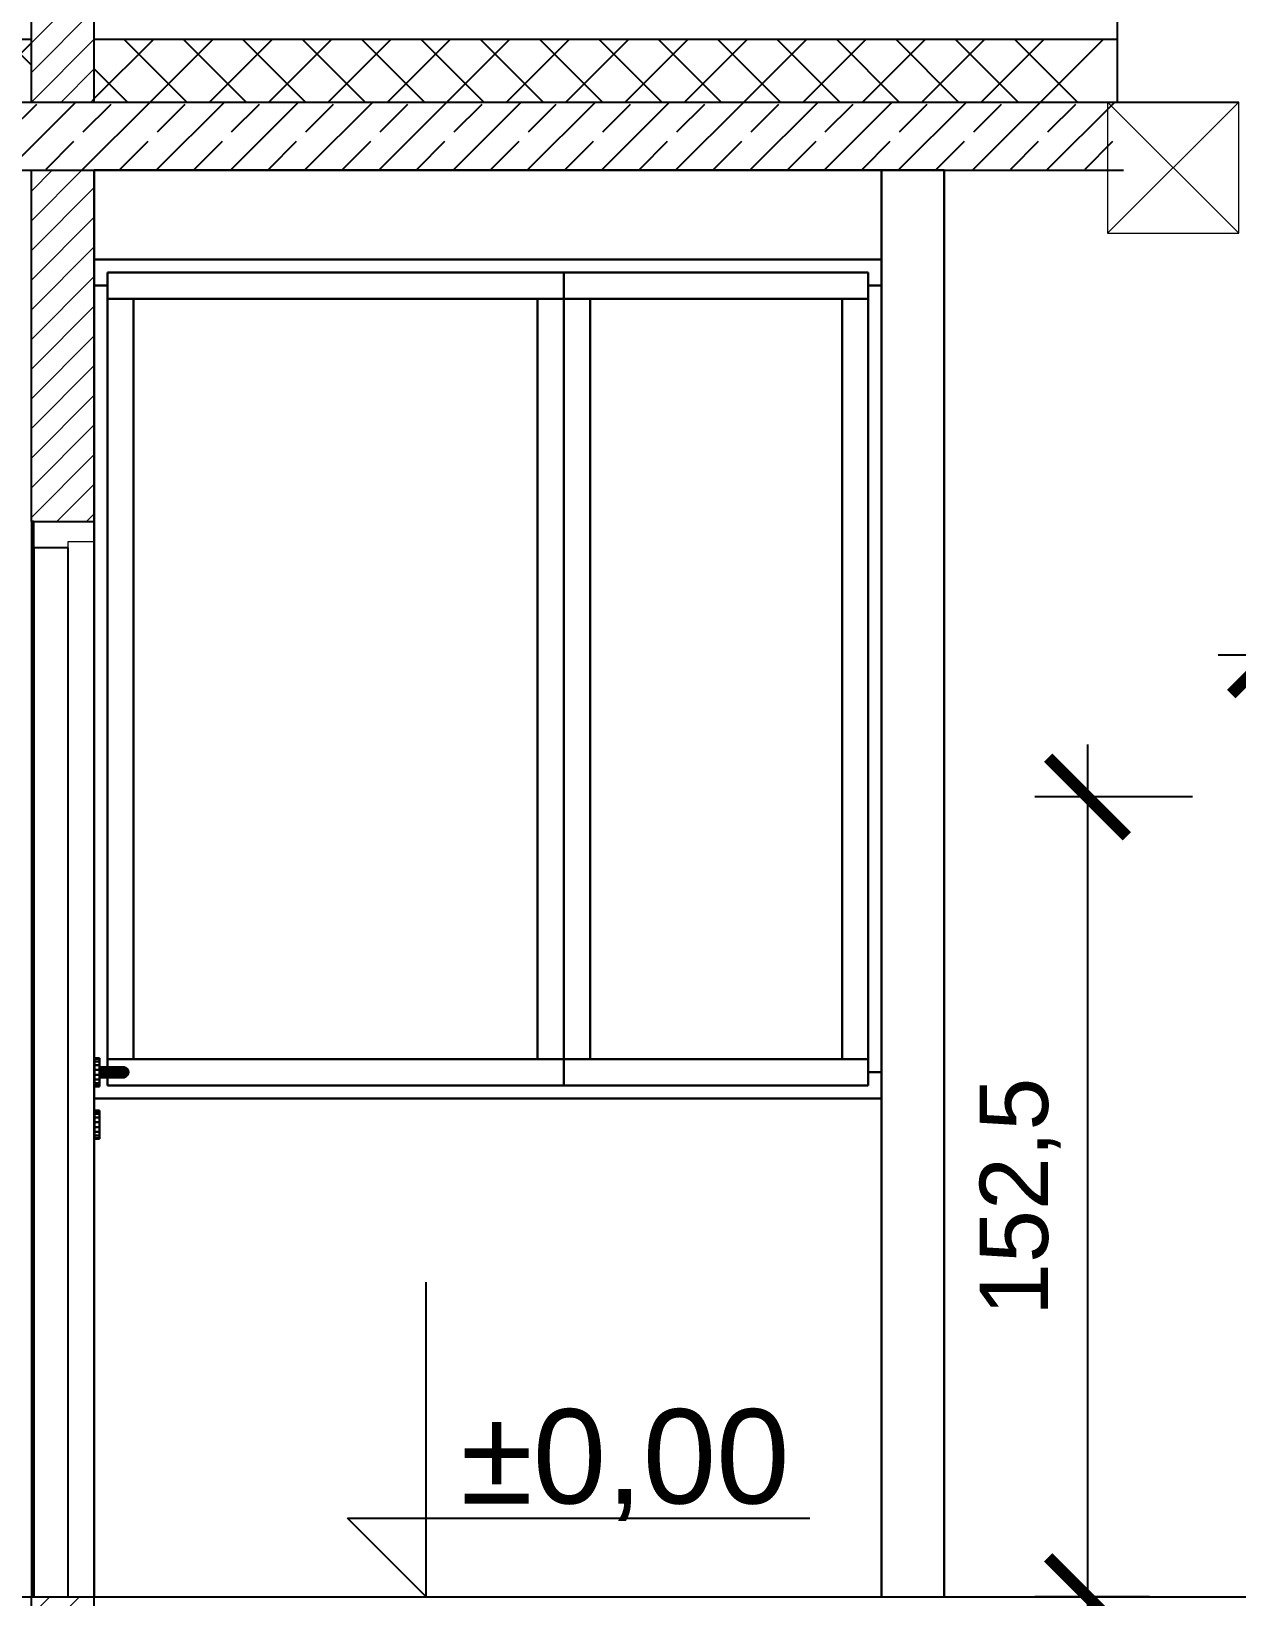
# Model space of a CAD drawing. Header units: millimetres. Extents: x 4647 to 73915, y -13612 to -8141.
# Drawn here: x 12112 to 12341.7, y -11073.6 to -10775.1 of the extents above; entities that cross this region are included whole.
import ezdxf

# ---------------------------------------------------------------- set-up
doc = ezdxf.new("R2010")
doc.units = ezdxf.units.MM
doc.layers.add('a_wymiary', color=250, linetype='Continuous', lineweight=9)
for name, color, linetype in [('Drzwi ArchiCAD', 7, 'Continuous'), ('Konstrukcja - Ściany', 7, 'Continuous'), ('Konstrukcja - Ściany zew', 7, 'Continuous'), ('Okna ArchiCADa', 7, 'Continuous'), ('Structural - Bearing', 7, 'Continuous'), ('WIDOK', 7, 'Continuous'), ('Wymiarowanie - Ogólne', 7, 'Continuous')]:
    doc.layers.add(name, color=color, linetype=linetype)
doc.styles.add('GENERATED_STYLE_4', font='arial.ttf')
doc.styles.get("Standard").update_dxf_attribs({"font": 'arial.ttf'})
doc.dimstyles.new('1-100', dxfattribs={"dimtxt": 13, "dimasz": 15, "dimexe": 10, "dimexo": 20, "dimgap": 5, "dimtad": 1, "dimdec": 1, "dimrnd": 0.5, "dimtxsty": 'Standard', "dimblk": 'ARCHTICK', "dimcen": 0.09, "dimdle": 10, "dimadec": 0, "dimazin": 0, "dimtfac": 1, "dimtdec": 1, "dimtofl": 0, "dimtmove": 0, "dimatfit": 3, "dimfxl": 10, "dimfxlon": 1, "dimtolj": 1, "dimtzin": 0, "dimarcsym": 0})

# ---------------------------------------------------------------- blocks, each defined once
blk = doc.blocks.new('_ArchTick')
at = {"color": 0, "linetype": 'ByBlock', "const_width": 0.15}
blk.add_lwpolyline([(-0.5, -0.5), (0.5, 0.5)], dxfattribs=at)
blk = doc.blocks.new('*D829')
at = {"layer": 'a_wymiary', "color": 0, "lineweight": -2, "transparency": 16777216}
for p, q in [((12085.06, -10776.57), (12085.06, -10734.3)), ((12091.98, -10776.57), (12075.06, -10776.57)), ((12085.06, -10798.57), (12085.06, -10776.57)), ((12091.98, -10788.57), (12075.06, -10788.57))]:
    blk.add_line(p, q, dxfattribs=at)
at = {"layer": 'DEFPOINTS', "color": 0, "transparency": 16777216}
for p in [(12085.06, -10776.57), (12111.98, -10776.57), (12111.98, -10788.57)]:
    blk.add_point(p, dxfattribs=at)
at = {"layer": 'a_wymiary', "color": 0, "lineweight": -2, "transparency": 16777216, "xscale": 15, "yscale": 15, "zscale": 15}
for p, rotation in [((12085.06, -10776.57), 90), ((12085.06, -10788.57), 270)]:
    blk.add_blockref('_ArchTick', p, dxfattribs=dict(at, rotation=rotation))
at = {"layer": 'a_wymiary', "color": 0, "transparency": 16777216, "insert": (12073.53, -10747.94), "char_height": 13, "attachment_point": 5, "rotation": 90}
blk.add_mtext('\\A1;12', dxfattribs=at)
blk = doc.blocks.new('*D830')
at = {"layer": 'a_wymiary', "color": 0, "lineweight": -2, "transparency": 16777216}
for p, q in [((12101.26, -10771.62), (12101.26, -10723)), ((12101.26, -10771.62), (12091.26, -10771.62)), ((12101.26, -10776.57), (12091.26, -10776.57)), ((12101.26, -10776.57), (12101.26, -10791.57))]:
    blk.add_line(p, q, dxfattribs=at)
at = {"layer": 'DEFPOINTS', "color": 0, "transparency": 16777216}
for p in [(12101.26, -10771.62), (12111.98, -10771.62), (12111.98, -10776.57)]:
    blk.add_point(p, dxfattribs=at)
at = {"layer": 'a_wymiary', "color": 0, "lineweight": -2, "transparency": 16777216, "xscale": 15, "yscale": 15, "zscale": 15}
for p, rotation in [((12101.26, -10771.62), 270), ((12101.26, -10776.57), 90)]:
    blk.add_blockref('_ArchTick', p, dxfattribs=dict(at, rotation=rotation))
at = {"layer": 'a_wymiary', "color": 0, "transparency": 16777216, "insert": (12089.65, -10732.31), "char_height": 13, "attachment_point": 5, "rotation": 90}
blk.add_mtext('\\A1;5', dxfattribs=at)
blk = doc.blocks.new('*D831')
at = {"layer": 'a_wymiary', "color": 0, "lineweight": -2, "transparency": 16777216}
for p, q in [((12075.96, -10768.57), (12075.96, -10704.58)), ((12091.98, -10768.57), (12065.96, -10768.57)), ((12091.98, -10771.07), (12065.96, -10771.07)), ((12075.96, -10771.07), (12075.96, -10786.07))]:
    blk.add_line(p, q, dxfattribs=at)
at = {"layer": 'DEFPOINTS', "color": 0, "transparency": 16777216}
for p in [(12075.96, -10768.57), (12111.98, -10768.57), (12111.98, -10771.07)]:
    blk.add_point(p, dxfattribs=at)
at = {"layer": 'a_wymiary', "color": 0, "lineweight": -2, "transparency": 16777216, "xscale": 15, "yscale": 15, "zscale": 15}
for p, rotation in [((12075.96, -10768.57), 270), ((12075.96, -10771.07), 90)]:
    blk.add_blockref('_ArchTick', p, dxfattribs=dict(at, rotation=rotation))
at = {"layer": 'a_wymiary', "color": 0, "transparency": 16777216, "insert": (12063.15, -10721.58), "char_height": 13, "attachment_point": 5, "rotation": 90}
blk.add_mtext('\\A1;2,5', dxfattribs=at)
blk = doc.blocks.new('*D840')
at = {"layer": 'a_wymiary', "color": 0, "lineweight": -2, "transparency": 16777216}
for p, q in [((12348.14, -10913.96), (12348.14, -10883.96)), ((12556.98, -10906.07), (12556.98, -10883.96)), ((12338.14, -10893.96), (12566.98, -10893.96))]:
    blk.add_line(p, q, dxfattribs=at)
at = {"layer": 'DEFPOINTS', "color": 0, "transparency": 16777216}
for p in [(12556.98, -10893.96), (12556.98, -10926.07), (12348.14, -11062.96)]:
    blk.add_point(p, dxfattribs=at)
at = {"layer": 'a_wymiary', "color": 0, "lineweight": -2, "transparency": 16777216, "xscale": 15, "yscale": 15, "zscale": 15, "rotation": 180}
blk.add_blockref('_ArchTick', (12348.14, -10893.96), dxfattribs=at)
at = {"layer": 'a_wymiary', "color": 0, "lineweight": -2, "transparency": 16777216, "xscale": 15, "yscale": 15, "zscale": 15}
blk.add_blockref('_ArchTick', (12556.98, -10893.96), dxfattribs=at)
at = {"layer": 'a_wymiary', "color": 0, "transparency": 16777216, "insert": (12452.56, -10882.33), "char_height": 13, "attachment_point": 5}
blk.add_mtext('\\A1;209', dxfattribs=at)
blk = doc.blocks.new('*D841')
at = {"layer": 'a_wymiary', "color": 0, "lineweight": -2, "transparency": 16777216}
for p, q in [((12313.25, -10911.07), (12313.25, -11083.57)), ((12333.25, -10921.07), (12303.25, -10921.07)), ((12325.09, -11073.57), (12303.25, -11073.57))]:
    blk.add_line(p, q, dxfattribs=at)
at = {"layer": 'DEFPOINTS', "color": 0, "transparency": 16777216}
for p in [(12553.98, -10921.07), (12313.25, -11073.57), (12345.09, -11073.57)]:
    blk.add_point(p, dxfattribs=at)
at = {"layer": 'a_wymiary', "color": 0, "lineweight": -2, "transparency": 16777216, "xscale": 15, "yscale": 15, "zscale": 15}
for p, rotation in [((12313.25, -10921.07), 90), ((12313.25, -11073.57), 270)]:
    blk.add_blockref('_ArchTick', p, dxfattribs=dict(at, rotation=rotation))
at = {"layer": 'a_wymiary', "color": 0, "transparency": 16777216, "insert": (12300.43, -10997.32), "char_height": 13, "attachment_point": 5, "rotation": 90}
blk.add_mtext('\\A1;152,5', dxfattribs=at)
blk = doc.blocks.new('*D843')
at = {"layer": 'a_wymiary', "color": 0, "lineweight": -2, "transparency": 16777216}
for p, q in [((12660.29, -11086.57), (12660.29, -11116.57)), ((12345.09, -11106.57), (12345.09, -11096.57)), ((12670.29, -11106.57), (12335.09, -11106.57))]:
    blk.add_line(p, q, dxfattribs=at)
at = {"layer": 'DEFPOINTS', "color": 0, "transparency": 16777216}
for p in [(12660.29, -10936.07), (12345.09, -11106.57), (12345.09, -11106.57)]:
    blk.add_point(p, dxfattribs=at)
at = {"layer": 'a_wymiary', "color": 0, "lineweight": -2, "transparency": 16777216, "xscale": 15, "yscale": 15, "zscale": 15, "rotation": 180}
blk.add_blockref('_ArchTick', (12345.09, -11106.57), dxfattribs=at)
at = {"layer": 'a_wymiary', "color": 0, "lineweight": -2, "transparency": 16777216, "xscale": 15, "yscale": 15, "zscale": 15}
blk.add_blockref('_ArchTick', (12660.29, -11106.57), dxfattribs=at)
at = {"layer": 'a_wymiary', "color": 0, "transparency": 16777216, "insert": (12502.69, -11094.93), "char_height": 13, "attachment_point": 5}
blk.add_mtext('\\A1;315', dxfattribs=at)
blk = doc.blocks.new('*D844')
at = {"layer": 'a_wymiary', "color": 0, "lineweight": -2, "transparency": 16777216}
for p, q in [((12342.09, -10748.35), (12342.09, -10718.35)), ((12550.98, -10748.35), (12550.98, -10718.35)), ((12560.98, -10728.35), (12332.09, -10728.35))]:
    blk.add_line(p, q, dxfattribs=at)
at = {"layer": 'DEFPOINTS', "color": 0, "transparency": 16777216}
for p in [(12342.09, -10728.35), (12342.09, -10788.57), (12550.98, -10885.5)]:
    blk.add_point(p, dxfattribs=at)
at = {"layer": 'a_wymiary', "color": 0, "lineweight": -2, "transparency": 16777216, "xscale": 15, "yscale": 15, "zscale": 15, "rotation": 180}
blk.add_blockref('_ArchTick', (12342.09, -10728.35), dxfattribs=at)
at = {"layer": 'a_wymiary', "color": 0, "lineweight": -2, "transparency": 16777216, "xscale": 15, "yscale": 15, "zscale": 15}
blk.add_blockref('_ArchTick', (12550.98, -10728.35), dxfattribs=at)
at = {"layer": 'a_wymiary', "color": 0, "transparency": 16777216, "insert": (12446.54, -10716.71), "char_height": 13, "attachment_point": 5}
blk.add_mtext('\\A1;209', dxfattribs=at)

msp = doc.modelspace()

# ---------------------------------------------------------------- linework, layer by layer
for p, q in [((12123.98, -10801.57), (12123.98, -10818.57)), ((12273.97, -10801.57), (12123.98, -10801.57)), ((12123.98, -11073.57), (12123.98, -10801.57)), ((12123.98, -10801.57), (12123.98, -10801.57)), ((12123.98, -10801.57), (12123.98, -10868.57)), ((12273.97, -10818.57), (12273.97, -10801.57)), ((12285.97, -10801.57), (12273.97, -10801.57)), ((12273.97, -10801.57), (12273.97, -11073.57)), ((12285.97, -10801.57), (12285.97, -11073.57)), ((12285.97, -11073.57), (12285.97, -10801.57)), ((12273.97, -10818.57), (12123.98, -10818.57)), ((12123.98, -10818.57), (12123.98, -10823.57)), ((12123.98, -10818.57), (12273.97, -10818.57)), ((12273.97, -10823.57), (12273.97, -10818.57)), ((12123.98, -10823.57), (12126.47, -10823.57)), ((12126.47, -10823.57), (12123.98, -10823.57)), ((12123.98, -10823.57), (12123.98, -10970.87)), ((12126.47, -10821.07), (12126.47, -10826.07)), ((12213.47, -10821.07), (12126.47, -10821.07)), ((12126.47, -10823.57), (12126.47, -10821.07)), ((12126.47, -10821.07), (12271.47, -10821.07)), ((12126.47, -10972.58), (12126.47, -10823.57)), ((12213.47, -10821.07), (12213.47, -10826.07)), ((12271.47, -10821.07), (12213.47, -10821.07)), ((12213.47, -10826.07), (12213.47, -10821.07)), ((12271.47, -10826.07), (12271.47, -10821.07)), ((12271.47, -10821.07), (12271.47, -10823.57)), ((12271.47, -10823.57), (12273.97, -10823.57)), ((12273.97, -10823.57), (12271.47, -10823.57)), ((12271.47, -10823.57), (12271.47, -10973.57)), ((12273.97, -10973.57), (12273.97, -10823.57)), ((12126.47, -10826.07), (12131.47, -10826.07)), ((12131.47, -10826.07), (12126.47, -10826.07)), ((12126.47, -10826.07), (12126.47, -10971.07)), ((12208.47, -10826.07), (12131.47, -10826.07)), ((12131.47, -10826.07), (12131.47, -10971.07)), ((12131.47, -10826.07), (12208.47, -10826.07)), ((12131.47, -10971.07), (12131.47, -10826.07)), ((12208.47, -10971.07), (12208.47, -10826.07)), ((12208.47, -10826.07), (12213.47, -10826.07)), ((12208.47, -10826.07), (12208.47, -10971.07)), ((12213.47, -10826.07), (12208.47, -10826.07)), ((12213.47, -10826.07), (12218.47, -10826.07)), ((12218.47, -10826.07), (12213.47, -10826.07)), ((12213.47, -10826.07), (12213.47, -10971.07)), ((12213.47, -10971.07), (12213.47, -10826.07)), ((12266.47, -10826.07), (12218.47, -10826.07)), ((12218.47, -10826.07), (12218.47, -10971.07)), ((12218.47, -10826.07), (12266.47, -10826.07)), ((12218.47, -10971.07), (12218.47, -10826.07)), ((12266.47, -10971.07), (12266.47, -10826.07)), ((12266.47, -10826.07), (12271.47, -10826.07)), ((12271.47, -10826.07), (12266.47, -10826.07)), ((12266.47, -10826.07), (12266.47, -10971.07)), ((12271.47, -10971.07), (12271.47, -10826.07)), ((12111.98, -10868.57), (12111.98, -11073.57)), ((12112.48, -10868.57), (12111.98, -10868.57)), ((12112.48, -10873.57), (12112.48, -10868.57)), ((12123.98, -10868.57), (12123.98, -11073.57)), ((12118.98, -10873.57), (12112.48, -10873.57)), ((12112.48, -10873.57), (12112.48, -11073.57)), ((12112.48, -11073.57), (12112.48, -10873.57)), ((12118.98, -11073.57), (12118.98, -10873.57)), ((12123.98, -10970.87), (12124.98, -10970.87)), ((12123.99, -10970.87), (12123.98, -10970.87)), ((12123.98, -10970.87), (12123.98, -10971.03)), ((12123.99, -10971.03), (12123.98, -10971.03)), ((12123.98, -10971.03), (12123.98, -10971.5)), ((12123.98, -10971.03), (12123.99, -10971.03)), ((12123.99, -10971.5), (12123.98, -10971.5)), ((12123.98, -10971.5), (12123.98, -10972.22)), ((12123.98, -10971.5), (12123.99, -10971.5)), ((12123.99, -10972.22), (12123.98, -10972.22)), ((12123.98, -10972.22), (12123.98, -10973.1)), ((12123.98, -10972.22), (12123.99, -10972.22)), ((12124.97, -10970.87), (12123.99, -10970.87)), ((12123.99, -10970.87), (12123.99, -10971.03)), ((12123.99, -10971.03), (12123.99, -10970.87)), ((12123.99, -10971.03), (12124.97, -10971.03)), ((12123.99, -10971.5), (12123.99, -10971.03)), ((12124.97, -10971.03), (12123.99, -10971.03)), ((12123.99, -10971.03), (12123.99, -10971.5)), ((12124.97, -10971.5), (12123.99, -10971.5)), ((12123.99, -10971.5), (12123.99, -10972.22)), ((12123.99, -10972.22), (12123.99, -10971.5)), ((12123.99, -10971.5), (12124.97, -10971.5)), ((12123.99, -10972.22), (12124.97, -10972.22)), ((12123.99, -10973.1), (12123.99, -10972.22)), ((12124.97, -10972.22), (12123.99, -10972.22)), ((12123.99, -10972.22), (12123.99, -10973.1)), ((12124.97, -10971.03), (12124.97, -10970.87)), ((12124.98, -10970.87), (12124.97, -10970.87)), ((12124.97, -10970.87), (12124.97, -10971.03)), ((12124.97, -10971.03), (12124.98, -10971.03)), ((12124.97, -10971.5), (12124.97, -10971.03)), ((12124.98, -10971.03), (12124.97, -10971.03)), ((12124.97, -10971.03), (12124.97, -10971.5)), ((12124.97, -10972.22), (12124.97, -10971.5)), ((12124.98, -10971.5), (12124.97, -10971.5)), ((12124.97, -10971.5), (12124.97, -10972.22)), ((12124.97, -10971.5), (12124.98, -10971.5)), ((12124.98, -10972.22), (12124.97, -10972.22)), ((12124.97, -10972.22), (12124.97, -10973.1)), ((12124.97, -10973.1), (12124.97, -10972.22)), ((12124.97, -10972.22), (12124.98, -10972.22)), ((12124.98, -10970.87), (12124.98, -10972.58)), ((12124.98, -10971.03), (12124.98, -10970.87)), ((12124.98, -10971.5), (12124.98, -10971.03)), ((12124.98, -10972.22), (12124.98, -10971.5)), ((12124.98, -10973.1), (12124.98, -10972.22)), ((12124.98, -10972.58), (12126.47, -10972.58)), ((12124.98, -10972.58), (12124.98, -10972.7)), ((12128, -10972.58), (12124.98, -10972.58)), ((12124.98, -10972.7), (12124.98, -10972.93)), ((12128.04, -10972.7), (12124.98, -10972.7)), ((12124.98, -10972.7), (12128.04, -10972.7)), ((12131.47, -10971.07), (12126.47, -10971.07)), ((12126.47, -10971.07), (12126.47, -10972.58)), ((12126.47, -10971.07), (12131.47, -10971.07)), ((12126.47, -10972.58), (12129.65, -10972.58)), ((12128, -10972.58), (12128.04, -10972.7)), ((12128.82, -10972.58), (12128, -10972.58)), ((12128.04, -10972.7), (12128, -10972.58)), ((12128.04, -10972.7), (12128.08, -10972.93)), ((12128.99, -10972.7), (12128.04, -10972.7)), ((12128.08, -10972.93), (12128.04, -10972.7)), ((12128.04, -10972.7), (12128.99, -10972.7)), ((12128.82, -10972.58), (12128.99, -10972.7)), ((12129.43, -10972.58), (12128.82, -10972.58)), ((12128.99, -10972.7), (12128.82, -10972.58)), ((12128.99, -10972.7), (12129.12, -10972.93)), ((12129.72, -10972.7), (12128.99, -10972.7)), ((12129.12, -10972.93), (12128.99, -10972.7)), ((12128.99, -10972.7), (12129.72, -10972.7)), ((12129.43, -10972.58), (12129.72, -10972.7)), ((12129.65, -10972.58), (12129.43, -10972.58)), ((12129.72, -10972.7), (12129.43, -10972.58)), ((12129.65, -10972.58), (12129.98, -10972.7)), ((12129.98, -10972.7), (12129.65, -10972.58)), ((12129.96, -10972.93), (12129.72, -10972.7)), ((12129.72, -10972.7), (12129.96, -10972.93)), ((12129.98, -10972.7), (12129.72, -10972.7)), ((12129.72, -10972.7), (12129.98, -10972.7)), ((12129.98, -10972.7), (12130.24, -10972.93)), ((12130.24, -10972.93), (12129.98, -10972.7)), ((12131.47, -10971.07), (12208.47, -10971.07)), ((12208.47, -10971.07), (12131.47, -10971.07)), ((12213.47, -10971.07), (12208.47, -10971.07)), ((12208.47, -10971.07), (12213.47, -10971.07)), ((12218.47, -10971.07), (12213.47, -10971.07)), ((12213.47, -10971.07), (12213.47, -10976.07)), ((12213.47, -10971.07), (12218.47, -10971.07)), ((12213.47, -10976.07), (12213.47, -10971.07)), ((12218.47, -10971.07), (12266.47, -10971.07)), ((12266.47, -10971.07), (12218.47, -10971.07)), ((12271.47, -10971.07), (12266.47, -10971.07)), ((12266.47, -10971.07), (12271.47, -10971.07)), ((12271.47, -10976.07), (12271.47, -10971.07)), ((12123.99, -10973.1), (12123.98, -10973.1)), ((12123.98, -10973.1), (12123.98, -10974.04)), ((12123.98, -10973.1), (12123.99, -10973.1)), ((12123.98, -10974.04), (12123.99, -10974.04)), ((12123.99, -10974.04), (12123.98, -10974.04)), ((12123.98, -10974.04), (12123.98, -10974.92)), ((12123.99, -10974.92), (12123.98, -10974.92)), ((12123.98, -10974.92), (12123.98, -10975.64)), ((12123.98, -10974.92), (12123.99, -10974.92)), ((12123.99, -10975.64), (12123.98, -10975.64)), ((12123.98, -10975.64), (12123.98, -10976.11)), ((12123.98, -10975.64), (12123.99, -10975.64)), ((12123.99, -10974.04), (12123.99, -10973.1)), ((12124.97, -10973.1), (12123.99, -10973.1)), ((12123.99, -10973.1), (12123.99, -10974.04)), ((12123.99, -10973.1), (12124.97, -10973.1)), ((12123.99, -10974.04), (12124.97, -10974.04)), ((12123.99, -10974.92), (12123.99, -10974.04)), ((12124.97, -10974.04), (12123.99, -10974.04)), ((12123.99, -10974.04), (12123.99, -10974.92)), ((12123.99, -10975.64), (12123.99, -10974.92)), ((12124.97, -10974.92), (12123.99, -10974.92)), ((12123.99, -10974.92), (12123.99, -10975.64)), ((12123.99, -10974.92), (12124.97, -10974.92)), ((12123.99, -10976.11), (12123.99, -10975.64)), ((12124.97, -10975.64), (12123.99, -10975.64)), ((12123.99, -10975.64), (12123.99, -10976.11)), ((12123.99, -10975.64), (12124.97, -10975.64)), ((12124.97, -10974.04), (12124.97, -10973.1)), ((12124.97, -10973.1), (12124.98, -10973.1)), ((12124.98, -10973.1), (12124.97, -10973.1)), ((12124.97, -10973.1), (12124.97, -10974.04)), ((12124.98, -10974.04), (12124.97, -10974.04)), ((12124.97, -10974.04), (12124.97, -10974.92)), ((12124.97, -10974.92), (12124.97, -10974.04)), ((12124.97, -10974.04), (12124.98, -10974.04)), ((12124.97, -10974.92), (12124.98, -10974.92)), ((12124.97, -10975.64), (12124.97, -10974.92)), ((12124.98, -10974.92), (12124.97, -10974.92)), ((12124.97, -10974.92), (12124.97, -10975.64)), ((12124.97, -10976.11), (12124.97, -10975.64)), ((12124.98, -10975.64), (12124.97, -10975.64)), ((12124.97, -10975.64), (12124.97, -10976.11)), ((12124.97, -10975.64), (12124.98, -10975.64)), ((12124.98, -10972.93), (12128.08, -10972.93)), ((12124.98, -10972.93), (12124.98, -10973.23)), ((12128.08, -10972.93), (12124.98, -10972.93)), ((12124.98, -10974.04), (12124.98, -10973.1)), ((12124.98, -10973.23), (12124.98, -10973.57)), ((12128.1, -10973.23), (12124.98, -10973.23)), ((12124.98, -10973.23), (12128.1, -10973.23)), ((12124.98, -10973.57), (12128.11, -10973.57)), ((12124.98, -10973.57), (12124.98, -10973.91)), ((12128.11, -10973.57), (12124.98, -10973.57)), ((12124.98, -10973.91), (12124.98, -10974.21)), ((12128.1, -10973.91), (12124.98, -10973.91)), ((12124.98, -10973.91), (12128.1, -10973.91)), ((12124.98, -10974.92), (12124.98, -10974.04)), ((12124.98, -10974.21), (12128.08, -10974.21)), ((12124.98, -10974.21), (12124.98, -10974.43)), ((12128.08, -10974.21), (12124.98, -10974.21)), ((12124.98, -10974.43), (12124.98, -10974.55)), ((12128.04, -10974.43), (12124.98, -10974.43)), ((12124.98, -10974.43), (12128.04, -10974.43)), ((12126.47, -10974.55), (12124.98, -10974.55)), ((12124.98, -10974.55), (12124.98, -10976.27)), ((12124.98, -10974.55), (12128, -10974.55)), ((12124.98, -10975.64), (12124.98, -10974.92)), ((12124.98, -10976.11), (12124.98, -10975.64)), ((12129.65, -10974.55), (12126.47, -10974.55)), ((12126.47, -10974.55), (12126.47, -10976.07)), ((12126.47, -10976.07), (12126.47, -10974.55)), ((12128, -10974.55), (12128.04, -10974.43)), ((12128.04, -10974.43), (12128, -10974.55)), ((12128, -10974.55), (12128.82, -10974.55)), ((12128.08, -10974.21), (12128.04, -10974.43)), ((12128.04, -10974.43), (12128.08, -10974.21)), ((12128.04, -10974.43), (12128.99, -10974.43)), ((12128.99, -10974.43), (12128.04, -10974.43)), ((12128.08, -10972.93), (12129.12, -10972.93)), ((12128.08, -10972.93), (12128.1, -10973.23)), ((12129.12, -10972.93), (12128.08, -10972.93)), ((12128.1, -10973.23), (12128.08, -10972.93)), ((12128.08, -10974.21), (12128.1, -10973.91)), ((12128.1, -10973.91), (12128.08, -10974.21)), ((12129.12, -10974.21), (12128.08, -10974.21)), ((12128.08, -10974.21), (12129.12, -10974.21)), ((12128.11, -10973.57), (12128.1, -10973.23)), ((12128.1, -10973.23), (12128.11, -10973.57)), ((12129.21, -10973.23), (12128.1, -10973.23)), ((12128.1, -10973.23), (12129.21, -10973.23)), ((12128.11, -10973.57), (12128.1, -10973.91)), ((12128.1, -10973.91), (12128.11, -10973.57)), ((12129.21, -10973.91), (12128.1, -10973.91)), ((12128.1, -10973.91), (12129.21, -10973.91)), ((12128.11, -10973.57), (12129.24, -10973.57)), ((12129.24, -10973.57), (12128.11, -10973.57)), ((12128.99, -10974.43), (12128.82, -10974.55)), ((12128.82, -10974.55), (12128.99, -10974.43)), ((12128.82, -10974.55), (12129.43, -10974.55)), ((12128.99, -10974.43), (12129.12, -10974.21)), ((12129.12, -10974.21), (12128.99, -10974.43)), ((12129.72, -10974.43), (12128.99, -10974.43)), ((12128.99, -10974.43), (12129.72, -10974.43)), ((12129.12, -10972.93), (12129.96, -10972.93)), ((12129.12, -10972.93), (12129.21, -10973.23)), ((12129.96, -10972.93), (12129.12, -10972.93)), ((12129.21, -10973.23), (12129.12, -10972.93)), ((12129.21, -10973.91), (12129.12, -10974.21)), ((12129.12, -10974.21), (12129.21, -10973.91)), ((12129.12, -10974.21), (12129.96, -10974.21)), ((12129.96, -10974.21), (12129.12, -10974.21)), ((12129.21, -10973.23), (12129.24, -10973.57)), ((12130.12, -10973.23), (12129.21, -10973.23)), ((12129.21, -10973.23), (12130.12, -10973.23)), ((12129.24, -10973.57), (12129.21, -10973.23)), ((12129.24, -10973.57), (12129.21, -10973.91)), ((12129.21, -10973.91), (12129.24, -10973.57)), ((12130.12, -10973.91), (12129.21, -10973.91)), ((12129.21, -10973.91), (12130.12, -10973.91)), ((12130.17, -10973.57), (12129.24, -10973.57)), ((12129.24, -10973.57), (12130.17, -10973.57)), ((12129.72, -10974.43), (12129.43, -10974.55)), ((12129.43, -10974.55), (12129.72, -10974.43)), ((12129.43, -10974.55), (12129.65, -10974.55)), ((12129.98, -10974.43), (12129.65, -10974.55)), ((12129.65, -10974.55), (12129.98, -10974.43)), ((12129.96, -10974.21), (12129.72, -10974.43)), ((12129.72, -10974.43), (12129.96, -10974.21)), ((12129.72, -10974.43), (12129.98, -10974.43)), ((12129.98, -10974.43), (12129.72, -10974.43)), ((12129.96, -10972.93), (12130.12, -10973.23)), ((12130.24, -10972.93), (12129.96, -10972.93)), ((12129.96, -10972.93), (12130.24, -10972.93)), ((12130.12, -10973.23), (12129.96, -10972.93)), ((12129.96, -10974.21), (12130.12, -10973.91)), ((12130.12, -10973.91), (12129.96, -10974.21)), ((12130.24, -10974.21), (12129.96, -10974.21)), ((12129.96, -10974.21), (12130.24, -10974.21)), ((12130.24, -10974.21), (12129.98, -10974.43)), ((12129.98, -10974.43), (12130.24, -10974.21)), ((12130.12, -10973.23), (12130.17, -10973.57)), ((12130.42, -10973.23), (12130.12, -10973.23)), ((12130.12, -10973.23), (12130.42, -10973.23)), ((12130.17, -10973.57), (12130.12, -10973.23)), ((12130.17, -10973.57), (12130.12, -10973.91)), ((12130.12, -10973.91), (12130.17, -10973.57)), ((12130.12, -10973.91), (12130.42, -10973.91)), ((12130.42, -10973.91), (12130.12, -10973.91)), ((12130.17, -10973.57), (12130.48, -10973.57)), ((12130.48, -10973.57), (12130.17, -10973.57)), ((12130.24, -10972.93), (12130.42, -10973.23)), ((12130.42, -10973.23), (12130.24, -10972.93)), ((12130.42, -10973.91), (12130.24, -10974.21)), ((12130.24, -10974.21), (12130.42, -10973.91)), ((12130.42, -10973.23), (12130.48, -10973.57)), ((12130.48, -10973.57), (12130.42, -10973.23)), ((12130.48, -10973.57), (12130.42, -10973.91)), ((12130.42, -10973.91), (12130.48, -10973.57)), ((12273.97, -10973.57), (12271.47, -10973.57)), ((12271.47, -10973.57), (12271.47, -10976.07)), ((12271.47, -10973.57), (12273.97, -10973.57)), ((12273.97, -10978.57), (12273.97, -10973.57)), ((12123.99, -10976.11), (12123.98, -10976.11)), ((12123.98, -10976.11), (12123.98, -10976.27)), ((12123.98, -10976.11), (12123.99, -10976.11)), ((12124.98, -10976.27), (12123.98, -10976.27)), ((12123.98, -10976.27), (12123.98, -10978.57)), ((12123.98, -10976.27), (12123.99, -10976.27)), ((12123.98, -10978.57), (12273.97, -10978.57)), ((12273.97, -10978.57), (12123.98, -10978.57)), ((12123.98, -10978.57), (12123.98, -10980.87)), ((12123.99, -10976.27), (12123.99, -10976.11)), ((12124.97, -10976.11), (12123.99, -10976.11)), ((12123.99, -10976.11), (12123.99, -10976.27)), ((12123.99, -10976.11), (12124.97, -10976.11)), ((12123.99, -10976.27), (12124.97, -10976.27)), ((12124.98, -10976.11), (12124.97, -10976.11)), ((12124.97, -10976.11), (12124.97, -10976.27)), ((12124.97, -10976.27), (12124.97, -10976.11)), ((12124.97, -10976.11), (12124.98, -10976.11)), ((12124.97, -10976.27), (12124.98, -10976.27)), ((12124.98, -10976.27), (12124.98, -10976.11)), ((12126.47, -10976.07), (12213.47, -10976.07)), ((12271.47, -10976.07), (12126.47, -10976.07)), ((12213.47, -10976.07), (12271.47, -10976.07)), ((12273.97, -11073.57), (12273.97, -10978.57)), ((12123.98, -10980.87), (12124.98, -10980.87)), ((12123.99, -10980.87), (12123.98, -10980.87)), ((12123.98, -10980.87), (12123.98, -10981.03)), ((12123.98, -10981.03), (12123.99, -10981.03)), ((12123.99, -10981.03), (12123.98, -10981.03)), ((12123.98, -10981.03), (12123.98, -10981.5)), ((12123.99, -10981.5), (12123.98, -10981.5)), ((12123.98, -10981.5), (12123.98, -10982.22)), ((12123.98, -10981.5), (12123.99, -10981.5)), ((12123.99, -10981.03), (12123.99, -10980.87)), ((12123.99, -10980.87), (12123.99, -10981.03)), ((12124.97, -10980.87), (12123.99, -10980.87)), ((12123.99, -10981.03), (12124.97, -10981.03)), ((12123.99, -10981.5), (12123.99, -10981.03)), ((12123.99, -10981.03), (12123.99, -10981.5)), ((12124.97, -10981.03), (12123.99, -10981.03)), ((12123.99, -10982.22), (12123.99, -10981.5)), ((12123.99, -10981.5), (12123.99, -10982.22)), ((12124.97, -10981.5), (12123.99, -10981.5)), ((12123.99, -10981.5), (12124.97, -10981.5)), ((12124.97, -10981.03), (12124.97, -10980.87)), ((12124.97, -10980.87), (12124.97, -10981.03)), ((12124.98, -10980.87), (12124.97, -10980.87)), ((12124.97, -10981.03), (12124.98, -10981.03)), ((12124.97, -10981.5), (12124.97, -10981.03)), ((12124.97, -10981.03), (12124.97, -10981.5)), ((12124.98, -10981.03), (12124.97, -10981.03)), ((12124.97, -10982.22), (12124.97, -10981.5)), ((12124.97, -10981.5), (12124.97, -10982.22)), ((12124.98, -10981.5), (12124.97, -10981.5)), ((12124.97, -10981.5), (12124.98, -10981.5)), ((12124.98, -10980.87), (12124.98, -10982.93)), ((12124.98, -10981.03), (12124.98, -10980.87)), ((12124.98, -10981.5), (12124.98, -10981.03)), ((12124.98, -10982.22), (12124.98, -10981.5)), ((12123.98, -10982.22), (12123.99, -10982.22)), ((12123.99, -10982.22), (12123.98, -10982.22)), ((12123.98, -10982.22), (12123.98, -10983.1)), ((12123.98, -10983.1), (12123.99, -10983.1)), ((12123.99, -10983.1), (12123.98, -10983.1)), ((12123.98, -10983.1), (12123.98, -10984.04)), ((12123.98, -10984.04), (12123.99, -10984.04)), ((12123.99, -10984.04), (12123.98, -10984.04)), ((12123.98, -10984.04), (12123.98, -10984.92)), ((12123.99, -10982.22), (12124.97, -10982.22)), ((12123.99, -10983.1), (12123.99, -10982.22)), ((12123.99, -10982.22), (12123.99, -10983.1)), ((12124.97, -10982.22), (12123.99, -10982.22)), ((12123.99, -10983.1), (12123.99, -10984.04)), ((12124.97, -10983.1), (12123.99, -10983.1)), ((12123.99, -10984.04), (12123.99, -10983.1)), ((12123.99, -10983.1), (12124.97, -10983.1)), ((12123.99, -10984.04), (12124.97, -10984.04)), ((12123.99, -10984.92), (12123.99, -10984.04)), ((12123.99, -10984.04), (12123.99, -10984.92)), ((12124.97, -10984.04), (12123.99, -10984.04)), ((12124.97, -10983.1), (12124.97, -10982.22)), ((12124.97, -10982.22), (12124.97, -10983.1)), ((12124.98, -10982.22), (12124.97, -10982.22)), ((12124.97, -10982.22), (12124.98, -10982.22)), ((12124.97, -10984.04), (12124.97, -10983.1)), ((12124.97, -10983.1), (12124.97, -10984.04)), ((12124.98, -10983.1), (12124.97, -10983.1)), ((12124.97, -10983.1), (12124.98, -10983.1)), ((12124.97, -10984.04), (12124.98, -10984.04)), ((12124.97, -10984.92), (12124.97, -10984.04)), ((12124.97, -10984.04), (12124.97, -10984.92)), ((12124.98, -10984.04), (12124.97, -10984.04)), ((12124.98, -10983.1), (12124.98, -10982.22)), ((12124.98, -10982.93), (12124.98, -10983.13)), ((12124.98, -10984.04), (12124.98, -10983.1)), ((12124.98, -10983.13), (12124.98, -10986.27)), ((12124.98, -10984.92), (12124.98, -10984.04)), ((12123.99, -10984.92), (12123.98, -10984.92)), ((12123.98, -10984.92), (12123.98, -10985.64)), ((12123.98, -10984.92), (12123.99, -10984.92)), ((12123.98, -10985.64), (12123.99, -10985.64)), ((12123.99, -10985.64), (12123.98, -10985.64)), ((12123.98, -10985.64), (12123.98, -10986.11)), ((12123.99, -10986.11), (12123.98, -10986.11)), ((12123.98, -10986.11), (12123.98, -10986.27)), ((12123.98, -10986.11), (12123.99, -10986.11)), ((12124.98, -10986.27), (12123.98, -10986.27)), ((12123.98, -10986.27), (12123.98, -11073.57)), ((12123.98, -10986.27), (12123.99, -10986.27)), ((12123.99, -10985.64), (12123.99, -10984.92)), ((12123.99, -10984.92), (12123.99, -10985.64)), ((12124.97, -10984.92), (12123.99, -10984.92)), ((12123.99, -10984.92), (12124.97, -10984.92)), ((12123.99, -10985.64), (12124.97, -10985.64)), ((12123.99, -10986.11), (12123.99, -10985.64)), ((12123.99, -10985.64), (12123.99, -10986.11)), ((12124.97, -10985.64), (12123.99, -10985.64)), ((12123.99, -10986.27), (12123.99, -10986.11)), ((12123.99, -10986.11), (12123.99, -10986.27)), ((12124.97, -10986.11), (12123.99, -10986.11)), ((12123.99, -10986.11), (12124.97, -10986.11)), ((12123.99, -10986.27), (12124.97, -10986.27)), ((12124.97, -10985.64), (12124.97, -10984.92)), ((12124.97, -10984.92), (12124.98, -10984.92)), ((12124.97, -10984.92), (12124.97, -10985.64)), ((12124.98, -10984.92), (12124.97, -10984.92)), ((12124.97, -10986.11), (12124.97, -10985.64)), ((12124.97, -10985.64), (12124.98, -10985.64)), ((12124.97, -10985.64), (12124.97, -10986.11)), ((12124.98, -10985.64), (12124.97, -10985.64)), ((12124.97, -10986.27), (12124.97, -10986.11)), ((12124.97, -10986.11), (12124.97, -10986.27)), ((12124.98, -10986.11), (12124.97, -10986.11)), ((12124.97, -10986.11), (12124.98, -10986.11)), ((12124.97, -10986.27), (12124.98, -10986.27)), ((12124.98, -10985.64), (12124.98, -10984.92)), ((12124.98, -10986.11), (12124.98, -10985.64)), ((12124.98, -10986.27), (12124.98, -10986.11)), ((12111.98, -11073.57), (12112.48, -11073.57)), ((12112.48, -11073.57), (12118.98, -11073.57)), ((12123.98, -11073.57), (12273.97, -11073.57)), ((12123.98, -11073.57), (12123.98, -11073.57)), ((12273.97, -11073.57), (12285.97, -11073.57)), ((12285.97, -11073.57), (12345.09, -11073.57))]:
    msp.add_line(p, q)
at = {"layer": 'a_wymiary'}
for p, q in [((12317.09, -10813.57), (12342.09, -10788.57)), ((12342.09, -10813.57), (12317.09, -10788.57))]:
    msp.add_line(p, q, dxfattribs=at)
msp.add_lwpolyline([(12317.09, -10813.57), (12342.09, -10813.57), (12342.09, -10788.57), (12317.09, -10788.57)], close=True, dxfattribs=at)
at = {"layer": 'Drzwi ArchiCAD', "color": 30, "lineweight": 20}
for p, q in [((12112.48, -10868.57), (12123.98, -10868.57)), ((12112.48, -10873.57), (12112.48, -10868.57)), ((12123.98, -10872.37), (12123.98, -10868.57)), ((12112.48, -10873.57), (12118.98, -10873.57)), ((12118.98, -10872.37), (12123.98, -10872.37)), ((12118.98, -11073.57), (12118.98, -10872.37)), ((12118.98, -10873.57), (12118.98, -10872.37)), ((12118.98, -10872.37), (12123.98, -10872.37)), ((12123.98, -11073.57), (12123.98, -10872.37)), ((12118.98, -11073.57), (12123.98, -11073.57))]:
    msp.add_line(p, q, dxfattribs=at)
at = {"layer": 'Drzwi ArchiCAD', "color": 9, "lineweight": 13}
for p, q in [((12112.48, -11073.57), (12112.48, -10873.57)), ((12123.98, -10873.57), (12123.98, -11073.57)), ((12123.99, -10970.87), (12123.98, -10970.87)), ((12124.97, -10970.87), (12123.99, -10970.87)), ((12124.98, -10970.87), (12124.97, -10970.87)), ((12124.98, -10970.87), (12124.98, -10971.03)), ((12124.98, -10971.03), (12124.98, -10971.5)), ((12124.98, -10971.5), (12124.98, -10972.22)), ((12124.98, -10972.22), (12124.98, -10973.1)), ((12124.98, -10972.58), (12128, -10972.58)), ((12128, -10972.58), (12128.82, -10972.58)), ((12128.82, -10972.58), (12129.43, -10972.58)), ((12128.99, -10972.7), (12129.12, -10972.93)), ((12129.43, -10972.58), (12129.65, -10972.58)), ((12129.65, -10972.58), (12129.98, -10972.7)), ((12129.72, -10972.7), (12129.96, -10972.93)), ((12129.98, -10972.7), (12130.24, -10972.93)), ((12124.98, -10973.1), (12124.98, -10974.04)), ((12124.98, -10974.04), (12124.98, -10974.92)), ((12124.98, -10974.55), (12128, -10974.55)), ((12124.98, -10974.92), (12124.98, -10975.64)), ((12124.98, -10975.64), (12124.98, -10976.11)), ((12128, -10974.55), (12128.82, -10974.55)), ((12128.82, -10974.55), (12129.43, -10974.55)), ((12129.12, -10974.21), (12128.99, -10974.43)), ((12129.12, -10972.93), (12129.21, -10973.23)), ((12129.21, -10973.91), (12129.12, -10974.21)), ((12129.21, -10973.23), (12129.24, -10973.57)), ((12129.24, -10973.57), (12129.21, -10973.91)), ((12129.43, -10974.55), (12129.65, -10974.55)), ((12129.98, -10974.43), (12129.65, -10974.55)), ((12129.96, -10974.21), (12129.72, -10974.43)), ((12129.96, -10972.93), (12130.12, -10973.23)), ((12130.12, -10973.91), (12129.96, -10974.21)), ((12130.24, -10974.21), (12129.98, -10974.43)), ((12130.12, -10973.23), (12130.17, -10973.57)), ((12130.17, -10973.57), (12130.12, -10973.91)), ((12130.24, -10972.93), (12130.42, -10973.23)), ((12130.42, -10973.91), (12130.24, -10974.21)), ((12130.42, -10973.23), (12130.48, -10973.57)), ((12130.48, -10973.57), (12130.42, -10973.91)), ((12123.99, -10976.27), (12123.98, -10976.27)), ((12124.97, -10976.27), (12123.99, -10976.27)), ((12124.98, -10976.27), (12124.97, -10976.27)), ((12124.98, -10976.11), (12124.98, -10976.27)), ((12123.99, -10980.87), (12123.98, -10980.87)), ((12124.97, -10980.87), (12123.99, -10980.87)), ((12124.98, -10980.87), (12124.97, -10980.87)), ((12124.98, -10980.87), (12124.98, -10981.03)), ((12124.98, -10981.03), (12124.98, -10981.5)), ((12124.98, -10981.5), (12124.98, -10982.22)), ((12124.98, -10982.22), (12124.98, -10983.1)), ((12124.98, -10983.1), (12124.98, -10984.04)), ((12124.98, -10984.04), (12124.98, -10984.92)), ((12123.99, -10986.27), (12123.98, -10986.27)), ((12124.97, -10986.27), (12123.99, -10986.27)), ((12124.98, -10986.27), (12124.97, -10986.27)), ((12124.98, -10984.92), (12124.98, -10985.64)), ((12124.98, -10985.64), (12124.98, -10986.11)), ((12124.98, -10986.11), (12124.98, -10986.27))]:
    msp.add_line(p, q, dxfattribs=at)
at = {"layer": 'Konstrukcja - Ściany', "color": 251, "lineweight": 15}
msp.add_line((12123.98, -11073.57), (12123.98, -10818.57), dxfattribs=at)
at = {"layer": 'Konstrukcja - Ściany zew'}
for p, q in [((12111.98, -10788.57), (12111.98, -10768.57)), ((12123.98, -10788.57), (12123.98, -10768.57)), ((12111.98, -10788.57), (12123.98, -10788.57)), ((12111.98, -10801.57), (12123.98, -10801.57)), ((12111.98, -10868.57), (12111.98, -10801.57)), ((12123.98, -10868.57), (12123.98, -10801.57)), ((12111.98, -10868.57), (12123.98, -10868.57)), ((12111.98, -11093.57), (12111.98, -11073.57)), ((12111.98, -11073.57), (12123.98, -11073.57)), ((12123.98, -11093.57), (12123.98, -11073.57))]:
    msp.add_line(p, q, dxfattribs=at)
at = {"layer": 'Konstrukcja - Ściany zew', "color": 251, "linetype": 'Continuous', "lineweight": 15}
for p, q in [((12111.98, -10777.28), (12120.68, -10768.57)), ((12111.98, -10782.93), (12123.98, -10770.93)), ((12112, -10788.57), (12123.98, -10776.59)), ((12117.66, -10788.57), (12123.98, -10782.25)), ((12123.31, -10788.57), (12123.98, -10787.9)), ((12111.98, -10805.56), (12115.97, -10801.57)), ((12111.98, -10811.22), (12121.63, -10801.57)), ((12111.98, -10816.87), (12123.98, -10804.87)), ((12111.98, -10822.53), (12123.98, -10810.53)), ((12111.98, -10828.19), (12123.98, -10816.19)), ((12111.98, -10833.85), (12123.98, -10821.85)), ((12111.98, -10839.5), (12123.98, -10827.5)), ((12111.98, -10845.16), (12123.98, -10833.16)), ((12111.98, -10850.82), (12123.98, -10838.82)), ((12111.98, -10856.47), (12123.98, -10844.47)), ((12111.98, -10862.13), (12123.98, -10850.13)), ((12111.98, -10867.79), (12123.98, -10855.79)), ((12116.85, -10868.57), (12123.98, -10861.44)), ((12122.51, -10868.57), (12123.98, -10867.1)), ((12111.98, -11077.09), (12115.5, -11073.57)), ((12111.98, -11082.75), (12121.15, -11073.57))]:
    msp.add_line(p, q, dxfattribs=at)
at = {"layer": 'Konstrukcja - Ściany zew', "color": 251, "lineweight": 15}
for p, q in [((12273.97, -10801.57), (12273.97, -11073.57)), ((12111.98, -10868.57), (12111.98, -11073.57))]:
    msp.add_line(p, q, dxfattribs=at)
at = {"layer": 'Okna ArchiCADa', "color": 30, "lineweight": 18}
for p, q in [((12126.47, -10821.07), (12126.47, -10826.07)), ((12213.47, -10821.07), (12126.47, -10821.07)), ((12213.47, -10821.07), (12213.47, -10826.07)), ((12271.47, -10821.07), (12213.47, -10821.07)), ((12271.47, -10826.07), (12271.47, -10821.07)), ((12126.47, -10826.07), (12126.47, -10971.07)), ((12131.47, -10971.07), (12131.47, -10826.07)), ((12131.47, -10826.07), (12208.47, -10826.07)), ((12208.47, -10826.07), (12208.47, -10971.07)), ((12213.47, -10826.07), (12213.47, -10971.07)), ((12218.47, -10826.07), (12266.47, -10826.07)), ((12218.47, -10971.07), (12218.47, -10826.07)), ((12266.47, -10826.07), (12266.47, -10971.07)), ((12271.47, -10971.07), (12271.47, -10826.07)), ((12126.47, -10971.07), (12126.47, -10972.58)), ((12208.47, -10971.07), (12131.47, -10971.07)), ((12213.47, -10971.07), (12213.47, -10976.07)), ((12266.47, -10971.07), (12218.47, -10971.07)), ((12271.47, -10976.07), (12271.47, -10971.07)), ((12126.47, -10974.55), (12126.47, -10976.07)), ((12126.47, -10976.07), (12213.47, -10976.07)), ((12213.47, -10976.07), (12271.47, -10976.07))]:
    msp.add_line(p, q, dxfattribs=at)
at = {"layer": 'Okna ArchiCADa', "color": 251, "lineweight": 15}
msp.add_line((12123.98, -10978.57), (12273.97, -10978.57), dxfattribs=at)
at = {"layer": 'Structural - Bearing', "color": 132, "lineweight": 20}
msp.add_line((12273.97, -10818.57), (12123.98, -10818.57), dxfattribs=at)
at = {"layer": 'WIDOK'}
for p, q in [((12111.98, -10776.57), (12111.98, -10771.07)), ((12123.98, -10776.57), (12123.98, -10771.07)), ((12318.98, -10788.57), (12318.98, -10771.07)), ((11738.98, -10776.57), (12111.98, -10776.57)), ((11738.98, -10776.57), (12111.98, -10776.57)), ((12111.98, -10788.57), (12111.98, -10776.57)), ((12123.98, -10776.57), (12318.98, -10776.57)), ((12123.98, -10776.57), (12318.98, -10776.57)), ((12123.98, -10788.57), (12123.98, -10776.57)), ((11738.98, -10788.57), (12111.98, -10788.57)), ((11738.98, -10788.57), (12342.09, -10788.57)), ((12111.98, -10788.57), (12123.98, -10788.57)), ((12111.98, -10788.57), (12123.98, -10788.57)), ((12123.98, -10788.57), (12342.09, -10788.57)), ((11738.98, -10801.57), (12320.09, -10801.57)), ((11738.98, -11073.57), (12111.98, -11073.57)), ((12111.98, -11076.07), (12111.98, -11073.57)), ((12123.98, -11073.57), (12345.09, -11073.57)), ((12123.98, -11076.07), (12123.98, -11073.57))]:
    msp.add_line(p, q, dxfattribs=at)
at = {"layer": 'WIDOK', "linetype": 'Continuous'}
for p, q in [((12100.68, -10788.57), (12111.98, -10777.28)), ((12111.98, -10781.55), (12107, -10776.57)), ((12123.98, -10776.59), (12124, -10776.57)), ((12123.98, -10787.9), (12135.31, -10776.57)), ((12141.63, -10788.57), (12129.63, -10776.57)), ((12134.63, -10788.57), (12146.63, -10776.57)), ((12152.94, -10788.57), (12140.94, -10776.57)), ((12145.94, -10788.57), (12157.94, -10776.57)), ((12164.25, -10788.57), (12152.25, -10776.57)), ((12157.25, -10788.57), (12169.25, -10776.57)), ((12175.57, -10788.57), (12163.57, -10776.57)), ((12168.57, -10788.57), (12180.57, -10776.57)), ((12186.88, -10788.57), (12174.88, -10776.57)), ((12179.88, -10788.57), (12191.88, -10776.57)), ((12198.19, -10788.57), (12186.19, -10776.57)), ((12191.19, -10788.57), (12203.19, -10776.57)), ((12209.51, -10788.57), (12197.51, -10776.57)), ((12202.51, -10788.57), (12214.51, -10776.57)), ((12220.82, -10788.57), (12208.82, -10776.57)), ((12213.82, -10788.57), (12225.82, -10776.57)), ((12232.13, -10788.57), (12220.13, -10776.57)), ((12225.14, -10788.57), (12237.14, -10776.57)), ((12243.45, -10788.57), (12231.45, -10776.57)), ((12236.45, -10788.57), (12248.45, -10776.57)), ((12254.76, -10788.57), (12242.76, -10776.57)), ((12247.76, -10788.57), (12259.76, -10776.57)), ((12266.08, -10788.57), (12254.08, -10776.57)), ((12259.08, -10788.57), (12271.08, -10776.57)), ((12277.39, -10788.57), (12265.39, -10776.57)), ((12270.39, -10788.57), (12282.39, -10776.57)), ((12288.7, -10788.57), (12276.7, -10776.57)), ((12281.7, -10788.57), (12293.7, -10776.57)), ((12300.02, -10788.57), (12288.02, -10776.57)), ((12293.02, -10788.57), (12305.02, -10776.57)), ((12311.33, -10788.57), (12299.33, -10776.57)), ((12304.33, -10788.57), (12316.33, -10776.57)), ((12130.31, -10788.57), (12123.98, -10782.23)), ((12107.48, -10801.57), (12120.48, -10788.57)), ((12107.72, -10794.26), (12113.02, -10788.96)), ((12121.63, -10801.57), (12134.63, -10788.57)), ((12121.86, -10794.26), (12127.17, -10788.96)), ((12135.77, -10801.57), (12148.77, -10788.57)), ((12136, -10794.26), (12141.31, -10788.96)), ((12149.91, -10801.57), (12162.91, -10788.57)), ((12150.15, -10794.26), (12155.45, -10788.96)), ((12164.05, -10801.57), (12177.05, -10788.57)), ((12164.29, -10794.26), (12169.59, -10788.96)), ((12178.19, -10801.57), (12191.19, -10788.57)), ((12178.43, -10794.26), (12183.73, -10788.96)), ((12192.34, -10801.57), (12205.34, -10788.57)), ((12192.57, -10794.26), (12197.88, -10788.96)), ((12206.48, -10801.57), (12219.48, -10788.57)), ((12206.71, -10794.26), (12212.02, -10788.96)), ((12220.62, -10801.57), (12233.62, -10788.57)), ((12220.86, -10794.26), (12226.16, -10788.96)), ((12234.76, -10801.57), (12247.76, -10788.57)), ((12235, -10794.26), (12240.3, -10788.96)), ((12248.91, -10801.57), (12261.91, -10788.57)), ((12249.14, -10794.26), (12254.44, -10788.96)), ((12263.05, -10801.57), (12276.05, -10788.57)), ((12263.28, -10794.26), (12268.59, -10788.96)), ((12277.19, -10801.57), (12290.19, -10788.57)), ((12277.43, -10794.26), (12282.73, -10788.96)), ((12291.33, -10801.57), (12304.33, -10788.57)), ((12291.57, -10794.26), (12296.87, -10788.96)), ((12305.47, -10801.57), (12318.47, -10788.57)), ((12305.71, -10794.26), (12311.01, -10788.96)), ((12114.79, -10801.33), (12120.09, -10796.03)), ((12128.93, -10801.33), (12134.24, -10796.03)), ((12143.08, -10801.33), (12148.38, -10796.03)), ((12157.22, -10801.33), (12162.52, -10796.03)), ((12171.36, -10801.33), (12176.66, -10796.03)), ((12185.5, -10801.33), (12190.8, -10796.03)), ((12199.64, -10801.33), (12204.95, -10796.03)), ((12213.79, -10801.33), (12219.09, -10796.03)), ((12227.93, -10801.33), (12233.23, -10796.03)), ((12242.07, -10801.33), (12247.37, -10796.03)), ((12256.21, -10801.33), (12261.52, -10796.03)), ((12270.35, -10801.33), (12275.66, -10796.03)), ((12284.5, -10801.33), (12289.8, -10796.03)), ((12298.64, -10801.33), (12303.94, -10796.03)), ((12312.78, -10801.33), (12318.08, -10796.03))]:
    msp.add_line(p, q, dxfattribs=at)
at = {"layer": 'Wymiarowanie - Ogólne', "color": 161, "lineweight": 25}
for p, q in [((12187.2, -11073.57), (12187.2, -11013.57)), ((12187.2, -11073.57), (12172.2, -11058.57)), ((12172.2, -11058.57), (12187.2, -11058.57)), ((12187.2, -11058.57), (12260.36, -11058.57))]:
    msp.add_line(p, q, dxfattribs=at)
at = {"layer": 'Wymiarowanie - Ogólne', "color": 151, "lineweight": 20}
for q in [(12175.95, -11073.57), (12198.45, -11073.57)]:
    msp.add_line((12187.2, -11073.57), q, dxfattribs=at)

# ---------------------------------------------------------------- texts
at = {"layer": 'Wymiarowanie - Ogólne', "color": 5, "style": 'GENERATED_STYLE_4'}
msp.add_text('±0,00', height=18, dxfattribs=at).set_placement((12193.74, -11055.8))

# ---------------------------------------------------------------- dimensions: what is measured, and where the dimension line sits
at = {"layer": 'a_wymiary'}
for base, p1, p2, picture, middle in [((12075.96, -10768.57), (12111.98, -10771.07), (12111.98, -10768.57), '*D831', (12063.15, -10721.58)), ((12101.2617, -10771.62), (12111.9767, -10776.5687), (12111.9767, -10771.62), '*D830', (12089.6508, -10732.3103)), ((12085.06, -10776.57), (12111.98, -10788.57), (12111.98, -10776.57), '*D829', (12073.53, -10747.94)), ((12313.25, -11073.57), (12553.98, -10921.07), (12345.09, -11073.57), '*D841', (12300.43, -10997.32))]:
    dim = msp.add_linear_dim(base=base, p1=p1, p2=p2, angle=90, dimstyle='1-100', override={"dimfxl": 20}, dxfattribs=at)
    dim.commit()
    dim.dimension.update_dxf_attribs({"geometry": picture, "text_midpoint": middle})
for base, p1, p2, picture, middle in [((12342.09, -10728.35), (12550.98, -10885.5), (12342.09, -10788.57), '*D844', (12446.54, -10716.71)), ((12556.98, -10893.96), (12348.14, -11062.96), (12556.98, -10926.07), '*D840', (12452.56, -10882.33)), ((12345.09, -11106.57), (12660.29, -10936.07), (12345.09, -11106.57), '*D843', (12502.69, -11094.93))]:
    dim = msp.add_linear_dim(base=base, p1=p1, p2=p2, dimstyle='1-100', override={"dimfxl": 20}, dxfattribs=at)
    dim.commit()
    dim.dimension.update_dxf_attribs({"geometry": picture, "text_midpoint": middle})

doc.saveas('drawing.dxf')
